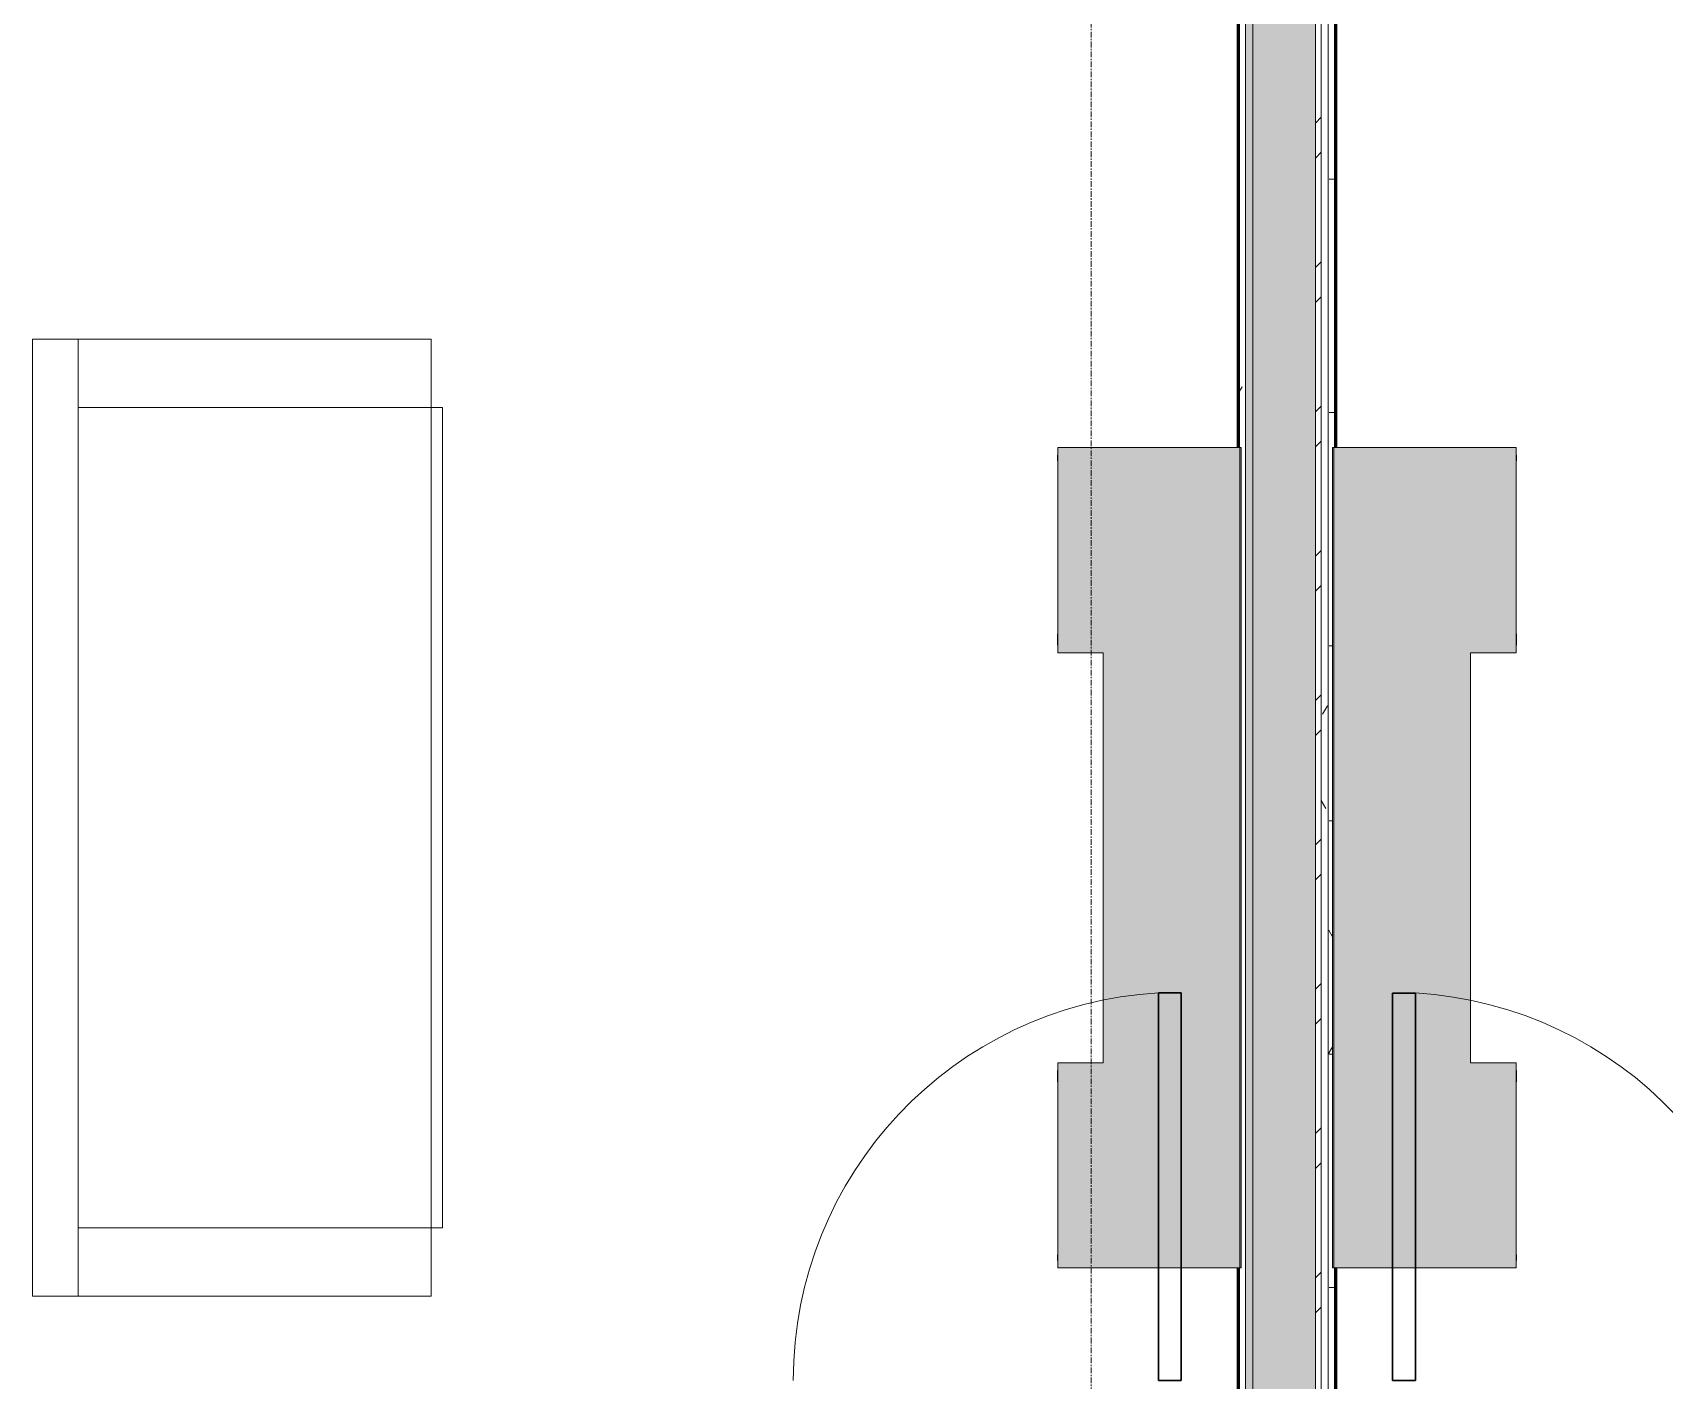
# Model space of a CAD drawing. Header units: inches. Extents: x -4169 to -1846, y 9706 to 12377.
# Drawn here: x -3247.2 to -3104, y 10021.9 to 10140.2 of the extents above; entities that cross this region are included whole.
import ezdxf

# ---------------------------------------------------------------- set-up
doc = ezdxf.new("R2010")
doc.units = ezdxf.units.IN
doc.header["$MEASUREMENT"] = 0
doc.linetypes.add('Grid Line 1_2_', pattern=[0.875, 0.5, -0.125, 0.125, -0.125])
for name, color, linetype, lineweight in [('0-1', 7, 'Continuous', 5), ('0-2', 50, 'Continuous', 18), ('A-DOOR-1', 250, 'Continuous', 9), ('A-DOOR-2', 90, 'Continuous', 30), ('A-WALL', 113, 'Continuous', 18), ('A-WALL-PATT-4', 111, 'Continuous', 9), ('I-FURN', 30, 'Continuous', 9), ('I-FURN-1', 250, 'Continuous', 9), ('I-FURN-2', 9, 'Continuous', 9), ('I-FURN-3', 55, 'Continuous', 9), ('I-WALL-2', 2, 'Continuous', 5), ('I-WALL-3', 2, 'Continuous', 60), ('S-GRID-1', 1, 'Grid Line 1_2_', 9)]:
    doc.layers.add(name, color=color, linetype=linetype, lineweight=lineweight)
pattern_1 = [(0, (0, 0), (20.48, 5.12), [0.845, -14.515, 0.845, -14.515, -81.92]), (0, (0, 0), (20.48, 5.12), [-30.72, 0.845, -29.875, 0.845, -14.515, -35.84]), (0, (0, 0), (20.48, 5.12), [-76.8, 0.845, -9.395, 0.845, -24.755]), (120, (7.68, 2.56), (-14.67405, 15.1762003), [0.845, -14.515, 0.845, -14.515, -81.92]), (120, (7.68, 2.56), (-14.67405, 15.1762003), [-30.72, 0.845, -29.875, 0.845, -14.515, -35.84]), (120, (7.68, 2.56), (-14.67405, 15.1762003), [-76.8, 0.845, -9.395, 0.845, -24.755]), (240, (10.24, 12.8), (-5.80595, -20.2962003), [0.845, -14.515, 0.845, -14.515, -81.92]), (240, (10.24, 12.8), (-5.80595, -20.2962003), [-30.72, 0.845, -29.875, 0.845, -14.515, -35.84]), (240, (10.24, 12.8), (-5.80595, -20.2962003), [-76.8, 0.845, -9.395, 0.845, -24.755])]

# ---------------------------------------------------------------- blocks, each defined once
blk = doc.blocks.new('SWING - SINGLE - FLUSH - 30_ x 80_ - OFFSET PIVOT DOOR AT MAGIC PAK AND WASHER_DRYER-2632547-ENLARGED RCP - 2ND FLOOR PLAN')
at = {"layer": 'A-DOOR-1'}
blk.add_arc((17, 2.37), 34.07, 93.3657, 180, dxfattribs=at)
at = {"layer": 'A-DOOR-2'}
for p, q in [((15, 2.37), (15, 36.38)), ((17, 36.38), (15, 36.38)), ((17, 2.37), (17, 36.38)), ((17, 2.37), (15, 2.37))]:
    blk.add_line(p, q, dxfattribs=at)
blk = doc.blocks.new('SWING - SINGLE - FLUSH - 30_ x 80_ - OFFSET PIVOT DOOR AT MAGIC PAK AND WASHER_DRYER-2632545-ENLARGED RCP - 2ND FLOOR PLAN')
at = {"layer": 'A-DOOR-1'}
blk.add_arc((17, -2.37), 34.07, 180, 266.6343, dxfattribs=at)
at = {"layer": 'A-DOOR-2'}
for p, q in [((15, -2.37), (15, -36.38)), ((17, -2.37), (15, -2.37)), ((17, -2.37), (17, -36.38)), ((17, -36.38), (15, -36.38))]:
    blk.add_line(p, q, dxfattribs=at)
blk = doc.blocks.new('Entertainment_Center_14771 - Entertainment_Center_14771-1372851-ENLARGED RCP - 2ND FLOOR PLAN')
at = {"layer": 'I-FURN-3'}
for points in [[(-35.34, 10.03), (-35.31, 10), (-34.85, 10), (-34.85, 10.03), (-35.31, 10.03)], [(-19.66, 10.03), (-19.66, 10), (-18.66, 10), (-18.66, 10.03), (-19, 10.03)], [(18.66, 10.03), (18.66, 10), (19.66, 10), (19.66, 10.03), (19, 10.03)], [(34.85, 10), (35.34, 10), (35.31, 10.03), (34.85, 10.03)], [(-36, 10), (-36, -6), (36, -6), (36, 10), (18, 10), (18, 6), (-18, 6), (-18, 10), (-35, 10)], [(-36, -6), (-36, -6.12), (36, -6.12), (36, -6), (-35, -6)]]:
    blk.add_hatch(color=256, dxfattribs=at).paths.add_polyline_path(points, flags=0)
at = {"layer": 'I-FURN-1'}
for p, q in [((-35.34, 10), (-35.34, 10.03)), ((-35.34, 10.03), (-34.85, 10.03)), ((-34.85, 10.03), (-34.85, 10)), ((-19.66, 10), (-19.66, 10.03)), ((-19.66, 10.03), (-18.66, 10.03)), ((-18.66, 10.03), (-18.66, 10)), ((18.66, 10.03), (19.66, 10.03)), ((18.66, 10), (18.66, 10.03)), ((19.66, 10.03), (19.66, 10)), ((34.85, 10), (34.85, 10.03)), ((34.85, 10.03), (35.34, 10.03)), ((35.34, 10.03), (35.34, 10)), ((-36, -6), (-36, 10)), ((-36, 10), (-18, 10)), ((-18, 10), (-18, 6)), ((18, 6), (18, 10)), ((18, 10), (36, 10)), ((36, 10), (36, -6)), ((-18, 6), (18, 6)), ((36, -6), (-36, -6)), ((-36, -6.12), (-36, -6)), ((36, -6), (-36, -6)), ((-36, -6.12), (36, -6.12)), ((36, -6.12), (36, -6))]:
    blk.add_line(p, q, dxfattribs=at)
blk = doc.blocks.new('Couch-Both_Arms-Generic - 1-1372852-ENLARGED RCP - 2ND FLOOR PLAN')
at = {"layer": 'I-FURN'}
for p, q in [((-42, 17.5), (-36, 17.5)), ((-42, -13.5), (-42, 17.5)), ((-36, 18.5), (36, 18.5)), ((-36, -13.5), (-36, 18.5)), ((-36, 17.5), (-36, -13.5)), ((36, 18.5), (36, -13.5)), ((36, 17.5), (42, 17.5)), ((36, -13.5), (36, 17.5)), ((42, 17.5), (42, -13.5)), ((-42, -13.5), (42, -13.5)), ((-36, -13.5), (-42, -13.5)), ((36, -13.5), (-36, -13.5)), ((42, -13.5), (36, -13.5))]:
    blk.add_line(p, q, dxfattribs=at)
at = {"layer": 'I-FURN-1'}
for p, q in [((-42, 17.5), (42, 17.5)), ((-42, -17.5), (-42, 17.5)), ((42, 17.5), (42, -17.5)), ((42, -17.5), (-42, -17.5))]:
    blk.add_line(p, q, dxfattribs=at)
blk = doc.blocks.new('Entertainment_Center_14771 - Entertainment_Center_14771-1352616-ENLARGED RCP - 2ND FLOOR PLAN')
at = {"layer": 'I-FURN-2'}
for points in [[(36, 6.12), (-36, 6.12), (-36, 6), (36, 6)], [(36, -6), (36, 6), (-36, 6), (-36, -10), (-18, -10), (-18, -6), (18, -6), (18, -10), (36, -10)], [(-34.85, -10), (-35.34, -10), (-35.31, -10.03), (-34.85, -10.03)], [(-18.66, -10.03), (-18.66, -10), (-19.66, -10), (-19.66, -10.03), (-19, -10.03)], [(19.66, -10.03), (19.66, -10), (18.66, -10), (18.66, -10.03), (19, -10.03)], [(35.34, -10.03), (35.31, -10), (34.85, -10), (34.85, -10.03), (35.31, -10.03)]]:
    blk.add_hatch(color=256, dxfattribs=at).paths.add_polyline_path(points, flags=0)
at = {"layer": 'I-FURN-1'}
for p, q in [((36, 6.12), (-36, 6.12)), ((-36, 6), (-36, 6.12)), ((-36, 6), (36, 6)), ((-36, -10), (-36, 6)), ((-36, 6), (36, 6)), ((36, 6), (36, 6.12)), ((36, 6), (36, -10)), ((18, -6), (-18, -6)), ((-18, -6), (-18, -10)), ((18, -10), (18, -6)), ((-18, -10), (-36, -10)), ((-35.34, -10.03), (-35.34, -10)), ((-34.85, -10), (-34.85, -10.03)), ((-19.66, -10.03), (-19.66, -10)), ((-18.66, -10), (-18.66, -10.03)), ((36, -10), (18, -10)), ((18.66, -10.03), (18.66, -10)), ((19.66, -10), (19.66, -10.03)), ((34.85, -10.03), (34.85, -10)), ((35.34, -10), (35.34, -10.03)), ((-34.85, -10.03), (-35.34, -10.03)), ((-18.66, -10.03), (-19.66, -10.03)), ((19.66, -10.03), (18.66, -10.03)), ((35.34, -10.03), (34.85, -10.03))]:
    blk.add_line(p, q, dxfattribs=at)
blk = doc.blocks.new('CTR - 1st Phase - Unit Layouts_rvt-1-ENLARGED RCP - 2ND FLOOR PLAN')
at = {"layer": '0-2'}
for name, p, rotation in [('Couch-Both_Arms-Generic - 1-1372852-ENLARGED RCP - 2ND FLOOR PLAN', (-3229.75, 10071.31), 269.9999999999653), ('Entertainment_Center_14771 - Entertainment_Center_14771-1372851-ENLARGED RCP - 2ND FLOOR PLAN', (-3147.25, 10067.8), 89.99999999997196), ('Entertainment_Center_14771 - Entertainment_Center_14771-1352616-ENLARGED RCP - 2ND FLOOR PLAN', (-3127, 10067.8), 89.99999999997205), ('SWING - SINGLE - FLUSH - 30_ x 80_ - OFFSET PIVOT DOOR AT MAGIC PAK AND WASHER_DRYER-2632545-ENLARGED RCP - 2ND FLOOR PLAN', (-3110.85, 10019.55), 180)]:
    blk.add_blockref(name, p, dxfattribs=dict(at, rotation=rotation))
blk.add_blockref('SWING - SINGLE - FLUSH - 30_ x 80_ - OFFSET PIVOT DOOR AT MAGIC PAK AND WASHER_DRYER-2632547-ENLARGED RCP - 2ND FLOOR PLAN', (-3163.4, 10019.56), dxfattribs=at)
blk = doc.blocks.new('CTR - 1st Phase - Shell_rvt-1-ENLARGED RCP - 2ND FLOOR PLAN')
at = {"layer": 'S-GRID-1'}
blk.add_line((-3154.32, 9836.18), (-3154.32, 12344.54), dxfattribs=at)

msp = doc.modelspace()

# ---------------------------------------------------------------- hatches: boundary and pattern name
at = {"layer": 'A-WALL-PATT-4'}
h = msp.add_hatch(dxfattribs=at)
h.set_pattern_fill('FP_1', color=256, style=0, pattern_type=2)
h.set_pattern_definition(pattern_1)
h.paths.add_polyline_path([(-3141.37, 9988.44), (-3140.75, 9988.44), (-3140.75, 10355.41), (-3141.37, 10355.41), (-3141.37, 10103.8), (-3141.12, 10103.8), (-3141.12, 10031.8), (-3141.37, 10031.8), (-3141.37, 10006.45)], flags=0)
h = msp.add_hatch(dxfattribs=at)
h.set_pattern_fill('FP_2', color=256, style=0, pattern_type=2)
h.set_pattern_definition([(161.57, (0.32, 0.32), (-2.560496185, -0.000537386), [0, -18.214, 2.022, 0]), (18.43, (-0.32, 0.32), (-2.560496185, 0.000537386), [0, -18.214, 2.022, 0]), (108.43, (0.32, 0.32), (1.27922091, -6.400876726), [6.07, -14.166]), (71.57, (-0.32, 0.32), (1.27922091, 6.400876726), [6.07, -14.166])])
h.paths.add_polyline_path([(-3134.62, 9988.44), (-3134.62, 10356.04), (-3140.12, 10356.04), (-3140.12, 9988.44)], flags=0)
h = msp.add_hatch(dxfattribs=at)
h.set_pattern_fill('FP_38', color=256, style=0, pattern_type=2)
h.set_pattern_definition([(45, (0, 0), (-6.335677, 6.335677), []), (45, (0, 9.6), (-6.335677, 6.335677), [])])
h.paths.add_polyline_path([(-3134.62, 9988.44), (-3134.12, 9988.44), (-3134.12, 10356.04), (-3134.62, 10356.04), (-3134.62, 10006.45)], flags=0)
h = msp.add_hatch(dxfattribs=at)
h.set_pattern_fill('FP_1', color=256, style=0, pattern_type=2)
h.set_pattern_definition(pattern_1)
h.paths.add_polyline_path([(-3134.12, 9988.44), (-3133.5, 9988.44), (-3133.5, 10356.04), (-3134.12, 10356.04), (-3134.12, 10006.45)], flags=0)
h = msp.add_hatch(dxfattribs=at)
h.set_pattern_fill('FP_1', color=256, style=0, pattern_type=2)
h.set_pattern_definition(pattern_1)
h.paths.add_polyline_path([(-3133.5, 9988.44), (-3132.87, 9988.44), (-3132.87, 10031.8), (-3133.12, 10031.8), (-3133.12, 10103.8), (-3132.87, 10103.8), (-3132.87, 10355.41), (-3133.5, 10355.41), (-3133.5, 10006.45)], flags=0)
at = {"layer": 'I-WALL-2'}
msp.add_hatch(color=256, dxfattribs=at).paths.add_polyline_path([(-3140.75, 9988.44), (-3140.12, 9988.44), (-3140.12, 10356.04), (-3140.75, 10356.04), (-3140.75, 10006.45)], flags=0)

# ---------------------------------------------------------------- linework, layer by layer
at = {"layer": 'A-WALL'}
for p, q in [((-3140.75, 9988.44), (-3140.75, 10356.04)), ((-3140.12, 9988.44), (-3140.12, 10356.04)), ((-3134.62, 9988.44), (-3134.62, 10356.04)), ((-3134.12, 9988.44), (-3134.12, 10356.04)), ((-3133.5, 9988.44), (-3133.5, 10356.04))]:
    msp.add_line(p, q, dxfattribs=at)
at = {"layer": 'I-WALL-3'}
for p, q in [((-3141.37, 10103.8), (-3141.37, 10355.41)), ((-3132.87, 10355.41), (-3132.87, 10103.8)), ((-3141.37, 9988.44), (-3141.37, 10031.8)), ((-3132.87, 10031.8), (-3132.87, 9988.44))]:
    msp.add_line(p, q, dxfattribs=at)

# ---------------------------------------------------------------- block references
at = {"layer": '0-1'}
for name in ['CTR - 1st Phase - Shell_rvt-1-ENLARGED RCP - 2ND FLOOR PLAN', 'CTR - 1st Phase - Unit Layouts_rvt-1-ENLARGED RCP - 2ND FLOOR PLAN']:
    msp.add_blockref(name, (0, 0), dxfattribs=at)

doc.saveas('drawing.dxf')
